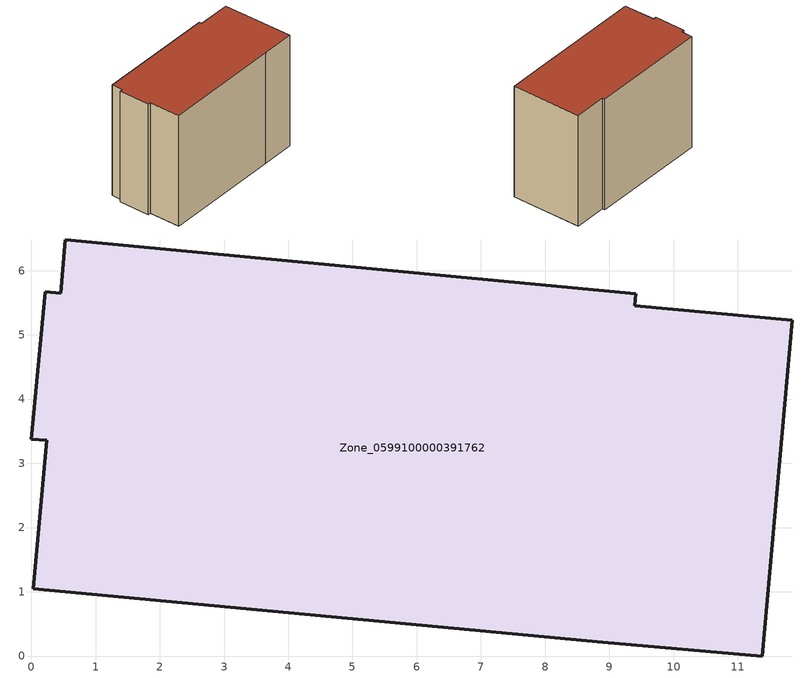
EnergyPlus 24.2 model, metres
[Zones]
Zone_0599100000391762
 floor ground (C_G): 8.9,0.21 0.03,1.05 0.24,3.36 0,3.38 0.22,5.67 0.46,5.64 0.53,6.48 9.41,5.64 9.39,5.45 11.85,5.23 11.38,0 z0
 wall outside (C_F): 9.39,5.45 9.41,5.64 0.53,6.48 0.46,5.64 0.22,5.67 0,3.38 0.24,3.36 0.03,1.05 8.9,0.21 11.38,0 11.85,5.23 9.39,5.45 z0:8.65
 roof outside (C_R): 11.38,0 11.85,5.23 9.39,5.45 9.41,5.64 0.53,6.48 0.46,5.64 0.22,5.67 0,3.38 0.24,3.36 0.03,1.05 8.9,0.21 z8.65
[BUILDING]
Pand.0599100000391762: North Axis=0; Terrain=City; Loads Convergence Tolerance Value=0.04; Temperature Convergence Tolerance Value=0.4; Solar Distribution=FullExterior; Maximum Number of Warmup Days=25; Minimum Number of Warmup Days=1
[Site:Location]
Rotterdam.The.Hague.AP_ZH_NLD Design_Conditions: Latitude=51.96; Longitude=4.45; Time Zone=1; Elevation=-4.5
[SITE:GROUNDTEMPERATURE:BUILDINGSURFACE]
18, 18, 18, 18, 18, 18, 18, 18, 18, 18, 18, 18
[MATERIAL] Thermal Absorptance=0.9; Solar Absorptance=0.7; Visible Absorptance=0.7
Name | Roughness | Thickness | Conductivity | Density | Specific Heat
G.TI.1992-2005 | MediumSmooth | 0.15 | 0.06 | 540 | 1210
F.TI.1992-2005 | Rough | 0.3 | 0.12 | 1920 | 840
R.TI.1992-2005 | MediumRough | 0.2 | 0.08 | 1500 | 1000
[CONSTRUCTION]
C_G: G.TI.1992-2005
C_F: F.TI.1992-2005
C_R: R.TI.1992-2005
[ZONE]
Zone_0599100000391762: Type=1; Multiplier=1; Ceiling Height=Autocalculate; Volume=Autocalculate; Floor Area=autocalculate; Part of Total Floor Area=Yes
[ZONEINFILTRATION:DESIGNFLOWRATE]
Infil_Zone_0599100000391762: Zone or ZoneList or Space or SpaceList=Zone_0599100000391762; Schedule=AlwaysOn; Design Flow Rate Calculation Method=Flow/Area; Flow Rate per Floor Area=0.0015; Constant Term Coefficient=1; Temperature Term Coefficient=0; Velocity Term Coefficient=0; Velocity Squared Term Coefficient=0
[HVACTEMPLATE:ZONE:IDEALLOADSAIRSYSTEM]
Zone_0599100000391762: Maximum Heating Supply Air Temperature=50; Minimum Cooling Supply Air Temperature=13; Maximum Heating Supply Air Humidity Ratio=0.0156; Minimum Cooling Supply Air Humidity Ratio=0.0077; Heating Limit=NoLimit; Cooling Limit=NoLimit; Dehumidification Control Type=ConstantSensibleHeatRatio; Cooling Sensible Heat Ratio=0.7; Dehumidification Setpoint=60; Humidification Control Type=None; Humidification Setpoint=30; Outdoor Air Method=None; Outdoor Air Flow Rate per Person=0.00944; Outdoor Air Flow Rate per Zone Floor Area=0; Outdoor Air Flow Rate per Zone=0; Demand Controlled Ventilation Type=None; Outdoor Air Economizer Type=NoEconomizer; Heat Recovery Type=None; Sensible Heat Recovery Effectiveness=0.7; Latent Heat Recovery Effectiveness=0.65
[ZONECONTROL:THERMOSTAT]
ThermostatControl_Zone_0599100000391762: Zone or ZoneList=Zone_0599100000391762; Control Type Schedule=DualSetpointControlType; Control 1=Thermostat_Zone_0599100000391762; Temperature Difference Between Cutout And Setpoint=0
[THERMOSTATSETPOINT:DUALSETPOINT]
Thermostat_Zone_0599100000391762: Heating Setpoint Temperature Schedule=HeatingSetpoint_Zone_0599100000391762; Cooling Setpoint Temperature Schedule=CoolingSetpoint_Zone_0599100000391762
[SCHEDULE:COMPACT]
HeatingSetpoint_Zone_0599100000391762: Through: 12/31, For: AllDays, Until: 24:00, 21
CoolingSetpoint_Zone_0599100000391762: Through: 12/31, For: AllDays, Until: 24:00, 24
DualSetpointControlType: Through: 12/31, For: AllDays, Until: 24:00, 4
AlwaysOn: Through: 12/31, For: AllDays, Until: 24:00, 1
